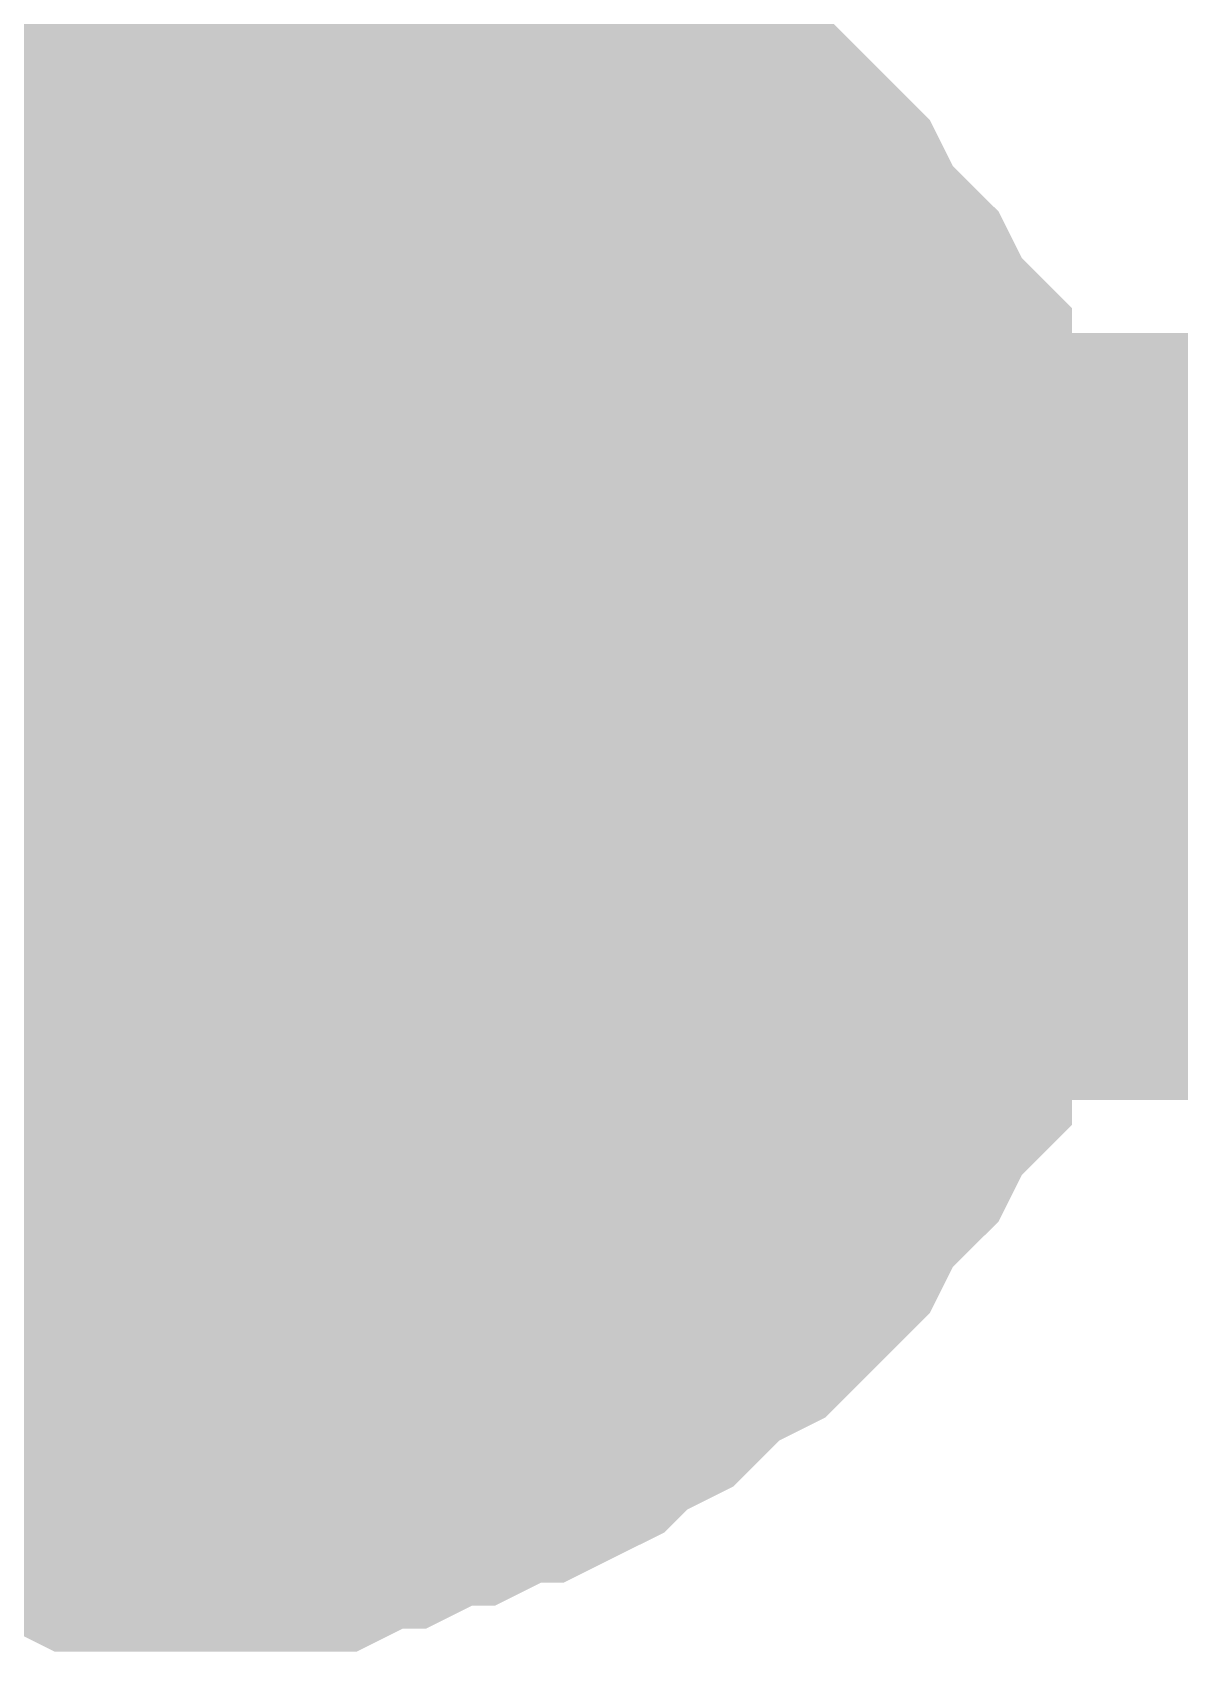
# Model space of a CAD drawing. Header units: inches. Extents: x 0 to 841, y 0 to 594.
# Drawn here: x 72.369 to 73.49, y 49.081 to 50.662 of the extents above; entities that cross this region are included whole.
import ezdxf

# ---------------------------------------------------------------- set-up
doc = ezdxf.new("R2010")
doc.units = ezdxf.units.IN
doc.layers.add('Sheet', color=255, linetype='Continuous')

msp = doc.modelspace()

# ---------------------------------------------------------------- linework, layer by layer
at = {"layer": 'Sheet'}
for points in [[(67.5306, 49.9941, 0.7493, 0.7493, 0), (72.5387, 49.9941, 0.7493, 0.7493, 0), (80.0396, 49.9941, 0.7493, 0.7493, 0), (80.0396, 59.9884, 0.7493, 0.7493, 0), (100.0271, 59.9884, 0.7493, 0.7493, 0)], [(72.5387, 54.98, 0.7493, 0.7493, 0), (72.5387, 49.9941, 0.7493, 0.7493, 0)], [(72.2019, 50.6903, 0.2997, 0.2997, 0), (72.2468, 50.6903, 0.2997, 0.2997, 0), (72.2692, 50.7128, 0.2997, 0.2997, 0), (72.3141, 50.7128, 0.2997, 0.2997, 0), (72.3366, 50.7353, 0.2997, 0.2997, 0), (72.3815, 50.7353, 0.2997, 0.2997, 0), (72.4264, 50.7577, 0.2997, 0.2997, 0), (72.4489, 50.7577, 0.2997, 0.2997, 0), (72.4938, 50.7577, 0.2997, 0.2997, 0), (72.5387, 50.7577, 0.2997, 0.2997, 0)], [(72.2019, 50.6903, 0.2997, 0.2997, 0), (72.2468, 50.6903, 0.2997, 0.2997, 0), (72.2692, 50.7128, 0.2997, 0.2997, 0), (72.3141, 50.7128, 0.2997, 0.2997, 0), (72.3366, 50.7353, 0.2997, 0.2997, 0), (72.3815, 50.7353, 0.2997, 0.2997, 0), (72.4264, 50.7577, 0.2997, 0.2997, 0), (72.4489, 50.7577, 0.2997, 0.2997, 0), (72.4938, 50.7577, 0.2997, 0.2997, 0), (72.5387, 50.7577, 0.2997, 0.2997, 0)], [(72.5387, 50.7577, 0.2997, 0.2997, 0), (72.5387, 50.7577, 0.2997, 0.2997, 0)], [(72.5387, 50.7577, 0.2997, 0.2997, 0), (72.5836, 50.7577, 0.2997, 0.2997, 0), (72.6061, 50.7577, 0.2997, 0.2997, 0), (72.651, 50.7577, 0.2997, 0.2997, 0), (72.6959, 50.7353, 0.2997, 0.2997, 0), (72.7184, 50.7353, 0.2997, 0.2997, 0), (72.7633, 50.7128, 0.2997, 0.2997, 0), (72.7858, 50.7128, 0.2997, 0.2997, 0), (72.8307, 50.6903, 0.2997, 0.2997, 0), (72.8531, 50.6903, 0.2997, 0.2997, 0), (72.898, 50.6679, 0.2997, 0.2997, 0), (72.9205, 50.6454, 0.2997, 0.2997, 0), (72.9654, 50.623, 0.2997, 0.2997, 0), (72.9879, 50.6005, 0.2997, 0.2997, 0), (73.0103, 50.578, 0.2997, 0.2997, 0), (73.0552, 50.5556, 0.2997, 0.2997, 0), (73.0777, 50.5331, 0.2997, 0.2997, 0), (73.1002, 50.5107, 0.2997, 0.2997, 0), (73.1226, 50.4882, 0.2997, 0.2997, 0), (73.1451, 50.4433, 0.2997, 0.2997, 0), (73.1675, 50.4208, 0.2997, 0.2997, 0), (73.19, 50.3984, 0.2997, 0.2997, 0), (73.2125, 50.3534, 0.2997, 0.2997, 0), (73.2349, 50.331, 0.2997, 0.2997, 0), (73.2349, 50.2861, 0.2997, 0.2997, 0), (73.2574, 50.2636, 0.2997, 0.2997, 0), (73.2574, 50.2187, 0.2997, 0.2997, 0), (73.2798, 50.1962, 0.2997, 0.2997, 0), (73.2798, 50.1513, 0.2997, 0.2997, 0), (73.3023, 50.1064, 0.2997, 0.2997, 0), (73.3023, 50.0839, 0.2997, 0.2997, 0), (73.3023, 50.039, 0.2997, 0.2997, 0), (73.3023, 49.9941, 0.2997, 0.2997, 0)], [(72.5387, 50.7577, 0.2997, 0.2997, 0), (72.5387, 50.7577, 0.2997, 0.2997, 0)], [(72.5387, 50.7577, 0.2997, 0.2997, 0), (72.5836, 50.7577, 0.2997, 0.2997, 0), (72.6061, 50.7577, 0.2997, 0.2997, 0), (72.651, 50.7577, 0.2997, 0.2997, 0), (72.6959, 50.7353, 0.2997, 0.2997, 0), (72.7184, 50.7353, 0.2997, 0.2997, 0), (72.7633, 50.7128, 0.2997, 0.2997, 0), (72.7858, 50.7128, 0.2997, 0.2997, 0), (72.8307, 50.6903, 0.2997, 0.2997, 0), (72.8531, 50.6903, 0.2997, 0.2997, 0), (72.898, 50.6679, 0.2997, 0.2997, 0), (72.9205, 50.6454, 0.2997, 0.2997, 0), (72.9654, 50.623, 0.2997, 0.2997, 0), (72.9879, 50.6005, 0.2997, 0.2997, 0), (73.0103, 50.578, 0.2997, 0.2997, 0), (73.0552, 50.5556, 0.2997, 0.2997, 0), (73.0777, 50.5331, 0.2997, 0.2997, 0), (73.1002, 50.5107, 0.2997, 0.2997, 0), (73.1226, 50.4882, 0.2997, 0.2997, 0), (73.1451, 50.4433, 0.2997, 0.2997, 0), (73.1675, 50.4208, 0.2997, 0.2997, 0), (73.19, 50.3984, 0.2997, 0.2997, 0), (73.2125, 50.3534, 0.2997, 0.2997, 0), (73.2349, 50.331, 0.2997, 0.2997, 0), (73.2349, 50.2861, 0.2997, 0.2997, 0), (73.2574, 50.2636, 0.2997, 0.2997, 0), (73.2574, 50.2187, 0.2997, 0.2997, 0), (73.2798, 50.1962, 0.2997, 0.2997, 0), (73.2798, 50.1513, 0.2997, 0.2997, 0), (73.3023, 50.1064, 0.2997, 0.2997, 0), (73.3023, 50.0839, 0.2997, 0.2997, 0), (73.3023, 50.039, 0.2997, 0.2997, 0), (73.3023, 49.9941, 0.2997, 0.2997, 0)], [(72.7858, 50.7128, 0.0991, 0.0991, 0), (72.8307, 50.6903, 0.0991, 0.0991, 0), (72.8531, 50.6903, 0.0991, 0.0991, 0), (72.898, 50.6679, 0.0991, 0.0991, 0), (72.9205, 50.6454, 0.0991, 0.0991, 0), (72.9654, 50.623, 0.0991, 0.0991, 0), (72.9879, 50.6005, 0.0991, 0.0991, 0), (73.0103, 50.578, 0.0991, 0.0991, 0), (73.0552, 50.5556, 0.0991, 0.0991, 0), (73.0777, 50.5331, 0.0991, 0.0991, 0), (73.1002, 50.5107, 0.0991, 0.0991, 0), (73.1226, 50.4882, 0.0991, 0.0991, 0), (73.1451, 50.4433, 0.0991, 0.0991, 0), (73.1675, 50.4208, 0.0991, 0.0991, 0), (73.19, 50.3984, 0.0991, 0.0991, 0), (73.2125, 50.3534, 0.0991, 0.0991, 0), (73.2349, 50.331, 0.0991, 0.0991, 0), (73.2349, 50.2861, 0.0991, 0.0991, 0), (73.2574, 50.2636, 0.0991, 0.0991, 0), (73.2574, 50.2187, 0.0991, 0.0991, 0), (73.2798, 50.1962, 0.0991, 0.0991, 0), (73.2798, 50.1513, 0.0991, 0.0991, 0), (73.3023, 50.1064, 0.0991, 0.0991, 0), (73.3023, 50.0839, 0.0991, 0.0991, 0), (73.3023, 50.039, 0.0991, 0.0991, 0), (73.3023, 49.9941, 0.0991, 0.0991, 0)], [(72.7858, 50.7128, 0.0991, 0.0991, 0), (72.8307, 50.6903, 0.0991, 0.0991, 0), (72.8531, 50.6903, 0.0991, 0.0991, 0), (72.898, 50.6679, 0.0991, 0.0991, 0), (72.9205, 50.6454, 0.0991, 0.0991, 0), (72.9654, 50.623, 0.0991, 0.0991, 0), (72.9879, 50.6005, 0.0991, 0.0991, 0), (73.0103, 50.578, 0.0991, 0.0991, 0), (73.0552, 50.5556, 0.0991, 0.0991, 0), (73.0777, 50.5331, 0.0991, 0.0991, 0), (73.1002, 50.5107, 0.0991, 0.0991, 0), (73.1226, 50.4882, 0.0991, 0.0991, 0), (73.1451, 50.4433, 0.0991, 0.0991, 0), (73.1675, 50.4208, 0.0991, 0.0991, 0), (73.19, 50.3984, 0.0991, 0.0991, 0), (73.2125, 50.3534, 0.0991, 0.0991, 0), (73.2349, 50.331, 0.0991, 0.0991, 0), (73.2349, 50.2861, 0.0991, 0.0991, 0), (73.2574, 50.2636, 0.0991, 0.0991, 0), (73.2574, 50.2187, 0.0991, 0.0991, 0), (73.2798, 50.1962, 0.0991, 0.0991, 0), (73.2798, 50.1513, 0.0991, 0.0991, 0), (73.3023, 50.1064, 0.0991, 0.0991, 0), (73.3023, 50.0839, 0.0991, 0.0991, 0), (73.3023, 50.039, 0.0991, 0.0991, 0), (73.3023, 49.9941, 0.0991, 0.0991, 0)], [(72.2019, 50.3759, 0.2997, 0.2997, 0), (72.2243, 50.3984, 0.2997, 0.2997, 0), (72.2468, 50.3984, 0.2997, 0.2997, 0), (72.2692, 50.4208, 0.2997, 0.2997, 0), (72.2917, 50.4208, 0.2997, 0.2997, 0), (72.3141, 50.4433, 0.2997, 0.2997, 0), (72.3366, 50.4433, 0.2997, 0.2997, 0), (72.3591, 50.4657, 0.2997, 0.2997, 0), (72.3815, 50.4657, 0.2997, 0.2997, 0), (72.404, 50.4657, 0.2997, 0.2997, 0), (72.4264, 50.4882, 0.2997, 0.2997, 0), (72.4489, 50.4882, 0.2997, 0.2997, 0), (72.4938, 50.4882, 0.2997, 0.2997, 0), (72.5163, 50.4882, 0.2997, 0.2997, 0), (72.5387, 50.4882, 0.2997, 0.2997, 0)], [(72.2019, 50.3759, 0.2997, 0.2997, 0), (72.2243, 50.3984, 0.2997, 0.2997, 0), (72.2468, 50.3984, 0.2997, 0.2997, 0), (72.2692, 50.4208, 0.2997, 0.2997, 0), (72.2917, 50.4208, 0.2997, 0.2997, 0), (72.3141, 50.4433, 0.2997, 0.2997, 0), (72.3366, 50.4433, 0.2997, 0.2997, 0), (72.3591, 50.4657, 0.2997, 0.2997, 0), (72.3815, 50.4657, 0.2997, 0.2997, 0), (72.404, 50.4657, 0.2997, 0.2997, 0), (72.4264, 50.4882, 0.2997, 0.2997, 0), (72.4489, 50.4882, 0.2997, 0.2997, 0), (72.4938, 50.4882, 0.2997, 0.2997, 0), (72.5163, 50.4882, 0.2997, 0.2997, 0), (72.5387, 50.4882, 0.2997, 0.2997, 0)], [(72.5387, 50.4882, 0.2997, 0.2997, 0), (72.5387, 50.4882, 0.2997, 0.2997, 0)], [(72.5387, 50.4882, 0.2997, 0.2997, 0), (72.5612, 50.4882, 0.2997, 0.2997, 0), (72.5836, 50.4882, 0.2997, 0.2997, 0), (72.6061, 50.4882, 0.2997, 0.2997, 0), (72.6286, 50.4882, 0.2997, 0.2997, 0), (72.651, 50.4657, 0.2997, 0.2997, 0), (72.6735, 50.4657, 0.2997, 0.2997, 0), (72.7184, 50.4657, 0.2997, 0.2997, 0), (72.7184, 50.4433, 0.2997, 0.2997, 0), (72.7408, 50.4433, 0.2997, 0.2997, 0), (72.7633, 50.4208, 0.2997, 0.2997, 0), (72.7858, 50.4208, 0.2997, 0.2997, 0), (72.8082, 50.3984, 0.2997, 0.2997, 0), (72.8307, 50.3984, 0.2997, 0.2997, 0), (72.8531, 50.3759, 0.2997, 0.2997, 0), (72.8756, 50.3534, 0.2997, 0.2997, 0), (72.898, 50.3534, 0.2997, 0.2997, 0), (72.898, 50.331, 0.2997, 0.2997, 0), (72.9205, 50.3085, 0.2997, 0.2997, 0), (72.943, 50.2861, 0.2997, 0.2997, 0), (72.943, 50.2636, 0.2997, 0.2997, 0), (72.9654, 50.2412, 0.2997, 0.2997, 0), (72.9654, 50.2187, 0.2997, 0.2997, 0), (72.9879, 50.1962, 0.2997, 0.2997, 0), (72.9879, 50.1738, 0.2997, 0.2997, 0), (73.0103, 50.1738, 0.2997, 0.2997, 0), (73.0103, 50.1289, 0.2997, 0.2997, 0), (73.0103, 50.1064, 0.2997, 0.2997, 0), (73.0328, 50.0839, 0.2997, 0.2997, 0), (73.0328, 50.0615, 0.2997, 0.2997, 0), (73.0328, 50.039, 0.2997, 0.2997, 0), (73.0328, 50.0166, 0.2997, 0.2997, 0), (73.0328, 49.9941, 0.2997, 0.2997, 0)], [(72.5387, 50.4882, 0.2997, 0.2997, 0), (72.5387, 50.4882, 0.2997, 0.2997, 0)], [(72.5387, 50.4882, 0.2997, 0.2997, 0), (72.5612, 50.4882, 0.2997, 0.2997, 0), (72.5836, 50.4882, 0.2997, 0.2997, 0), (72.6061, 50.4882, 0.2997, 0.2997, 0), (72.6286, 50.4882, 0.2997, 0.2997, 0), (72.651, 50.4657, 0.2997, 0.2997, 0), (72.6735, 50.4657, 0.2997, 0.2997, 0), (72.7184, 50.4657, 0.2997, 0.2997, 0), (72.7184, 50.4433, 0.2997, 0.2997, 0), (72.7408, 50.4433, 0.2997, 0.2997, 0), (72.7633, 50.4208, 0.2997, 0.2997, 0), (72.7858, 50.4208, 0.2997, 0.2997, 0), (72.8082, 50.3984, 0.2997, 0.2997, 0), (72.8307, 50.3984, 0.2997, 0.2997, 0), (72.8531, 50.3759, 0.2997, 0.2997, 0), (72.8756, 50.3534, 0.2997, 0.2997, 0), (72.898, 50.3534, 0.2997, 0.2997, 0), (72.898, 50.331, 0.2997, 0.2997, 0), (72.9205, 50.3085, 0.2997, 0.2997, 0), (72.943, 50.2861, 0.2997, 0.2997, 0), (72.943, 50.2636, 0.2997, 0.2997, 0), (72.9654, 50.2412, 0.2997, 0.2997, 0), (72.9654, 50.2187, 0.2997, 0.2997, 0), (72.9879, 50.1962, 0.2997, 0.2997, 0), (72.9879, 50.1738, 0.2997, 0.2997, 0), (73.0103, 50.1738, 0.2997, 0.2997, 0), (73.0103, 50.1289, 0.2997, 0.2997, 0), (73.0103, 50.1064, 0.2997, 0.2997, 0), (73.0328, 50.0839, 0.2997, 0.2997, 0), (73.0328, 50.0615, 0.2997, 0.2997, 0), (73.0328, 50.039, 0.2997, 0.2997, 0), (73.0328, 50.0166, 0.2997, 0.2997, 0), (73.0328, 49.9941, 0.2997, 0.2997, 0)], [(72.3141, 50.4433, 0.0991, 0.0991, 0), (72.3366, 50.4433, 0.0991, 0.0991, 0), (72.3591, 50.4657, 0.0991, 0.0991, 0), (72.3815, 50.4657, 0.0991, 0.0991, 0), (72.404, 50.4657, 0.0991, 0.0991, 0), (72.4264, 50.4882, 0.0991, 0.0991, 0), (72.4489, 50.4882, 0.0991, 0.0991, 0), (72.4938, 50.4882, 0.0991, 0.0991, 0), (72.5163, 50.4882, 0.0991, 0.0991, 0), (72.5387, 50.4882, 0.0991, 0.0991, 0)], [(72.3141, 50.4433, 0.0991, 0.0991, 0), (72.3366, 50.4433, 0.0991, 0.0991, 0), (72.3591, 50.4657, 0.0991, 0.0991, 0), (72.3815, 50.4657, 0.0991, 0.0991, 0), (72.404, 50.4657, 0.0991, 0.0991, 0), (72.4264, 50.4882, 0.0991, 0.0991, 0), (72.4489, 50.4882, 0.0991, 0.0991, 0), (72.4938, 50.4882, 0.0991, 0.0991, 0), (72.5163, 50.4882, 0.0991, 0.0991, 0), (72.5387, 50.4882, 0.0991, 0.0991, 0)], [(72.5387, 50.4882, 0.0991, 0.0991, 0), (72.5387, 50.4882, 0.0991, 0.0991, 0)], [(72.5387, 50.4882, 0.0991, 0.0991, 0), (72.5612, 50.4882, 0.0991, 0.0991, 0), (72.5836, 50.4882, 0.0991, 0.0991, 0), (72.6061, 50.4882, 0.0991, 0.0991, 0), (72.6286, 50.4882, 0.0991, 0.0991, 0), (72.651, 50.4657, 0.0991, 0.0991, 0), (72.6735, 50.4657, 0.0991, 0.0991, 0), (72.7184, 50.4657, 0.0991, 0.0991, 0), (72.7184, 50.4433, 0.0991, 0.0991, 0), (72.7408, 50.4433, 0.0991, 0.0991, 0), (72.7633, 50.4208, 0.0991, 0.0991, 0), (72.7858, 50.4208, 0.0991, 0.0991, 0), (72.8082, 50.3984, 0.0991, 0.0991, 0), (72.8307, 50.3984, 0.0991, 0.0991, 0), (72.8531, 50.3759, 0.0991, 0.0991, 0), (72.8756, 50.3534, 0.0991, 0.0991, 0), (72.898, 50.3534, 0.0991, 0.0991, 0), (72.898, 50.331, 0.0991, 0.0991, 0), (72.9205, 50.3085, 0.0991, 0.0991, 0), (72.943, 50.2861, 0.0991, 0.0991, 0), (72.943, 50.2636, 0.0991, 0.0991, 0), (72.9654, 50.2412, 0.0991, 0.0991, 0), (72.9654, 50.2187, 0.0991, 0.0991, 0), (72.9879, 50.1962, 0.0991, 0.0991, 0), (72.9879, 50.1738, 0.0991, 0.0991, 0), (73.0103, 50.1738, 0.0991, 0.0991, 0), (73.0103, 50.1289, 0.0991, 0.0991, 0), (73.0103, 50.1064, 0.0991, 0.0991, 0), (73.0328, 50.0839, 0.0991, 0.0991, 0), (73.0328, 50.0615, 0.0991, 0.0991, 0), (73.0328, 50.039, 0.0991, 0.0991, 0), (73.0328, 50.0166, 0.0991, 0.0991, 0), (73.0328, 49.9941, 0.0991, 0.0991, 0)], [(72.5387, 50.4882, 0.0991, 0.0991, 0), (72.5387, 50.4882, 0.0991, 0.0991, 0)], [(72.5387, 50.4882, 0.0991, 0.0991, 0), (72.5612, 50.4882, 0.0991, 0.0991, 0), (72.5836, 50.4882, 0.0991, 0.0991, 0), (72.6061, 50.4882, 0.0991, 0.0991, 0), (72.6286, 50.4882, 0.0991, 0.0991, 0), (72.651, 50.4657, 0.0991, 0.0991, 0), (72.6735, 50.4657, 0.0991, 0.0991, 0), (72.7184, 50.4657, 0.0991, 0.0991, 0), (72.7184, 50.4433, 0.0991, 0.0991, 0), (72.7408, 50.4433, 0.0991, 0.0991, 0), (72.7633, 50.4208, 0.0991, 0.0991, 0), (72.7858, 50.4208, 0.0991, 0.0991, 0), (72.8082, 50.3984, 0.0991, 0.0991, 0), (72.8307, 50.3984, 0.0991, 0.0991, 0), (72.8531, 50.3759, 0.0991, 0.0991, 0), (72.8756, 50.3534, 0.0991, 0.0991, 0), (72.898, 50.3534, 0.0991, 0.0991, 0), (72.898, 50.331, 0.0991, 0.0991, 0), (72.9205, 50.3085, 0.0991, 0.0991, 0), (72.943, 50.2861, 0.0991, 0.0991, 0), (72.943, 50.2636, 0.0991, 0.0991, 0), (72.9654, 50.2412, 0.0991, 0.0991, 0), (72.9654, 50.2187, 0.0991, 0.0991, 0), (72.9879, 50.1962, 0.0991, 0.0991, 0), (72.9879, 50.1738, 0.0991, 0.0991, 0), (73.0103, 50.1738, 0.0991, 0.0991, 0), (73.0103, 50.1289, 0.0991, 0.0991, 0), (73.0103, 50.1064, 0.0991, 0.0991, 0), (73.0328, 50.0839, 0.0991, 0.0991, 0), (73.0328, 50.0615, 0.0991, 0.0991, 0), (73.0328, 50.039, 0.0991, 0.0991, 0), (73.0328, 50.0166, 0.0991, 0.0991, 0), (73.0328, 49.9941, 0.0991, 0.0991, 0)], [(73.3023, 49.9941, 0.2997, 0.2997, 0), (73.3023, 49.9492, 0.2997, 0.2997, 0), (73.3023, 49.9043, 0.2997, 0.2997, 0), (73.3023, 49.8818, 0.2997, 0.2997, 0), (73.2798, 49.8369, 0.2997, 0.2997, 0), (73.2798, 49.792, 0.2997, 0.2997, 0), (73.2574, 49.7695, 0.2997, 0.2997, 0), (73.2574, 49.7246, 0.2997, 0.2997, 0), (73.2349, 49.7021, 0.2997, 0.2997, 0), (73.2349, 49.6572, 0.2997, 0.2997, 0), (73.2125, 49.6348, 0.2997, 0.2997, 0), (73.19, 49.5898, 0.2997, 0.2997, 0), (73.1675, 49.5674, 0.2997, 0.2997, 0), (73.1451, 49.5449, 0.2997, 0.2997, 0), (73.1226, 49.5, 0.2997, 0.2997, 0), (73.1002, 49.4775, 0.2997, 0.2997, 0), (73.0777, 49.4551, 0.2997, 0.2997, 0), (73.0552, 49.4326, 0.2997, 0.2997, 0), (73.0103, 49.4102, 0.2997, 0.2997, 0), (72.9879, 49.3877, 0.2997, 0.2997, 0), (72.9654, 49.3652, 0.2997, 0.2997, 0), (72.9205, 49.3428, 0.2997, 0.2997, 0), (72.898, 49.3203, 0.2997, 0.2997, 0), (72.8531, 49.2979, 0.2997, 0.2997, 0), (72.8307, 49.2979, 0.2997, 0.2997, 0), (72.7858, 49.2754, 0.2997, 0.2997, 0), (72.7633, 49.2754, 0.2997, 0.2997, 0), (72.7184, 49.2529, 0.2997, 0.2997, 0), (72.6959, 49.2529, 0.2997, 0.2997, 0), (72.651, 49.2305, 0.2997, 0.2997, 0), (72.6061, 49.2305, 0.2997, 0.2997, 0), (72.5836, 49.2305, 0.2997, 0.2997, 0), (72.5387, 49.2305, 0.2997, 0.2997, 0)], [(73.3023, 49.9941, 0.2997, 0.2997, 0), (73.3023, 49.9492, 0.2997, 0.2997, 0), (73.3023, 49.9043, 0.2997, 0.2997, 0), (73.3023, 49.8818, 0.2997, 0.2997, 0), (73.2798, 49.8369, 0.2997, 0.2997, 0), (73.2798, 49.792, 0.2997, 0.2997, 0), (73.2574, 49.7695, 0.2997, 0.2997, 0), (73.2574, 49.7246, 0.2997, 0.2997, 0), (73.2349, 49.7021, 0.2997, 0.2997, 0), (73.2349, 49.6572, 0.2997, 0.2997, 0), (73.2125, 49.6348, 0.2997, 0.2997, 0), (73.19, 49.5898, 0.2997, 0.2997, 0), (73.1675, 49.5674, 0.2997, 0.2997, 0), (73.1451, 49.5449, 0.2997, 0.2997, 0), (73.1226, 49.5, 0.2997, 0.2997, 0), (73.1002, 49.4775, 0.2997, 0.2997, 0), (73.0777, 49.4551, 0.2997, 0.2997, 0), (73.0552, 49.4326, 0.2997, 0.2997, 0), (73.0103, 49.4102, 0.2997, 0.2997, 0), (72.9879, 49.3877, 0.2997, 0.2997, 0), (72.9654, 49.3652, 0.2997, 0.2997, 0), (72.9205, 49.3428, 0.2997, 0.2997, 0), (72.898, 49.3203, 0.2997, 0.2997, 0), (72.8531, 49.2979, 0.2997, 0.2997, 0), (72.8307, 49.2979, 0.2997, 0.2997, 0), (72.7858, 49.2754, 0.2997, 0.2997, 0), (72.7633, 49.2754, 0.2997, 0.2997, 0), (72.7184, 49.2529, 0.2997, 0.2997, 0), (72.6959, 49.2529, 0.2997, 0.2997, 0), (72.651, 49.2305, 0.2997, 0.2997, 0), (72.6061, 49.2305, 0.2997, 0.2997, 0), (72.5836, 49.2305, 0.2997, 0.2997, 0), (72.5387, 49.2305, 0.2997, 0.2997, 0)], [(73.0328, 49.9941, 0.2997, 0.2997, 0), (73.0328, 49.9716, 0.2997, 0.2997, 0), (73.0328, 49.9492, 0.2997, 0.2997, 0), (73.0328, 49.9043, 0.2997, 0.2997, 0), (73.0328, 49.8818, 0.2997, 0.2997, 0), (73.0103, 49.8593, 0.2997, 0.2997, 0), (73.0103, 49.8369, 0.2997, 0.2997, 0), (73.0103, 49.8144, 0.2997, 0.2997, 0), (72.9879, 49.792, 0.2997, 0.2997, 0), (72.9879, 49.7695, 0.2997, 0.2997, 0), (72.9654, 49.7471, 0.2997, 0.2997, 0), (72.9654, 49.7246, 0.2997, 0.2997, 0), (72.943, 49.7021, 0.2997, 0.2997, 0), (72.943, 49.6797, 0.2997, 0.2997, 0), (72.9205, 49.6572, 0.2997, 0.2997, 0), (72.898, 49.6348, 0.2997, 0.2997, 0), (72.898, 49.6348, 0.2997, 0.2997, 0), (72.8756, 49.6123, 0.2997, 0.2997, 0), (72.8531, 49.5898, 0.2997, 0.2997, 0), (72.8307, 49.5674, 0.2997, 0.2997, 0), (72.8082, 49.5674, 0.2997, 0.2997, 0), (72.7858, 49.5449, 0.2997, 0.2997, 0), (72.7633, 49.5449, 0.2997, 0.2997, 0), (72.7408, 49.5225, 0.2997, 0.2997, 0), (72.7184, 49.5225, 0.2997, 0.2997, 0), (72.7184, 49.5, 0.2997, 0.2997, 0), (72.6735, 49.5, 0.2997, 0.2997, 0), (72.651, 49.5, 0.2997, 0.2997, 0), (72.6286, 49.4775, 0.2997, 0.2997, 0), (72.6061, 49.4775, 0.2997, 0.2997, 0), (72.5836, 49.4775, 0.2997, 0.2997, 0), (72.5612, 49.4775, 0.2997, 0.2997, 0), (72.5387, 49.4775, 0.2997, 0.2997, 0)], [(73.0328, 49.9941, 0.2997, 0.2997, 0), (73.0328, 49.9716, 0.2997, 0.2997, 0), (73.0328, 49.9492, 0.2997, 0.2997, 0), (73.0328, 49.9043, 0.2997, 0.2997, 0), (73.0328, 49.8818, 0.2997, 0.2997, 0), (73.0103, 49.8593, 0.2997, 0.2997, 0), (73.0103, 49.8369, 0.2997, 0.2997, 0), (73.0103, 49.8144, 0.2997, 0.2997, 0), (72.9879, 49.792, 0.2997, 0.2997, 0), (72.9879, 49.7695, 0.2997, 0.2997, 0), (72.9654, 49.7471, 0.2997, 0.2997, 0), (72.9654, 49.7246, 0.2997, 0.2997, 0), (72.943, 49.7021, 0.2997, 0.2997, 0), (72.943, 49.6797, 0.2997, 0.2997, 0), (72.9205, 49.6572, 0.2997, 0.2997, 0), (72.898, 49.6348, 0.2997, 0.2997, 0), (72.898, 49.6348, 0.2997, 0.2997, 0), (72.8756, 49.6123, 0.2997, 0.2997, 0), (72.8531, 49.5898, 0.2997, 0.2997, 0), (72.8307, 49.5674, 0.2997, 0.2997, 0), (72.8082, 49.5674, 0.2997, 0.2997, 0), (72.7858, 49.5449, 0.2997, 0.2997, 0), (72.7633, 49.5449, 0.2997, 0.2997, 0), (72.7408, 49.5225, 0.2997, 0.2997, 0), (72.7184, 49.5225, 0.2997, 0.2997, 0), (72.7184, 49.5, 0.2997, 0.2997, 0), (72.6735, 49.5, 0.2997, 0.2997, 0), (72.651, 49.5, 0.2997, 0.2997, 0), (72.6286, 49.4775, 0.2997, 0.2997, 0), (72.6061, 49.4775, 0.2997, 0.2997, 0), (72.5836, 49.4775, 0.2997, 0.2997, 0), (72.5612, 49.4775, 0.2997, 0.2997, 0), (72.5387, 49.4775, 0.2997, 0.2997, 0)], [(73.0328, 49.9941, 0.2997, 0.2997, 0), (73.0328, 49.9941, 0.2997, 0.2997, 0), (73.0328, 49.9941, 0.2997, 0.2997, 0), (73.0328, 49.9941, 0.2997, 0.2997, 0), (73.0328, 49.9941, 0.2997, 0.2997, 0), (73.0328, 49.9941, 0.2997, 0.2997, 0), (73.0328, 49.9941, 0.2997, 0.2997, 0), (73.0328, 49.9941, 0.2997, 0.2997, 0), (73.0328, 49.9941, 0.2997, 0.2997, 0), (73.0328, 49.9941, 0.2997, 0.2997, 0), (73.0328, 49.9941, 0.2997, 0.2997, 0), (73.0328, 49.9941, 0.2997, 0.2997, 0), (73.0328, 49.9941, 0.2997, 0.2997, 0), (73.0328, 49.9941, 0.2997, 0.2997, 0), (73.0328, 49.9941, 0.2997, 0.2997, 0), (73.0328, 49.9941, 0.2997, 0.2997, 0), (73.0328, 49.9941, 0.2997, 0.2997, 0), (73.0328, 49.9941, 0.2997, 0.2997, 0), (73.0328, 49.9941, 0.2997, 0.2997, 0), (73.0328, 49.9941, 0.2997, 0.2997, 0), (73.0328, 49.9941, 0.2997, 0.2997, 0), (73.0328, 49.9941, 0.2997, 0.2997, 0), (73.0328, 49.9941, 0.2997, 0.2997, 0), (73.0328, 49.9941, 0.2997, 0.2997, 0), (73.0328, 49.9941, 0.2997, 0.2997, 0), (73.0328, 49.9941, 0.2997, 0.2997, 0), (73.0328, 49.9941, 0.2997, 0.2997, 0), (73.0328, 49.9941, 0.2997, 0.2997, 0), (73.0328, 49.9941, 0.2997, 0.2997, 0), (73.0328, 49.9941, 0.2997, 0.2997, 0), (73.0328, 49.9941, 0.2997, 0.2997, 0), (73.0328, 49.9941, 0.2997, 0.2997, 0), (73.0328, 49.9941, 0.2997, 0.2997, 0)], [(73.0328, 49.9941, 0.2997, 0.2997, 0), (73.0328, 49.9941, 0.2997, 0.2997, 0)], [(73.0328, 49.9941, 0.2997, 0.2997, 0), (73.0328, 49.9941, 0.2997, 0.2997, 0), (73.0328, 49.9941, 0.2997, 0.2997, 0), (73.0328, 49.9941, 0.2997, 0.2997, 0), (73.0328, 49.9941, 0.2997, 0.2997, 0), (73.0328, 49.9941, 0.2997, 0.2997, 0), (73.0328, 49.9941, 0.2997, 0.2997, 0), (73.0328, 49.9941, 0.2997, 0.2997, 0), (73.0328, 49.9941, 0.2997, 0.2997, 0), (73.0328, 49.9941, 0.2997, 0.2997, 0), (73.0328, 49.9941, 0.2997, 0.2997, 0), (73.0328, 49.9941, 0.2997, 0.2997, 0), (73.0328, 49.9941, 0.2997, 0.2997, 0), (73.0328, 49.9941, 0.2997, 0.2997, 0), (73.0328, 49.9941, 0.2997, 0.2997, 0), (73.0328, 49.9941, 0.2997, 0.2997, 0), (73.0328, 49.9941, 0.2997, 0.2997, 0), (73.0328, 49.9941, 0.2997, 0.2997, 0), (73.0328, 49.9941, 0.2997, 0.2997, 0), (73.0328, 49.9941, 0.2997, 0.2997, 0), (73.0328, 49.9941, 0.2997, 0.2997, 0), (73.0328, 49.9941, 0.2997, 0.2997, 0), (73.0328, 49.9941, 0.2997, 0.2997, 0), (73.0328, 49.9941, 0.2997, 0.2997, 0), (73.0328, 49.9941, 0.2997, 0.2997, 0), (73.0328, 49.9941, 0.2997, 0.2997, 0), (73.0328, 49.9941, 0.2997, 0.2997, 0), (73.0328, 49.9941, 0.2997, 0.2997, 0), (73.0328, 49.9941, 0.2997, 0.2997, 0), (73.0328, 49.9941, 0.2997, 0.2997, 0), (73.0328, 49.9941, 0.2997, 0.2997, 0), (73.0328, 49.9941, 0.2997, 0.2997, 0), (73.0328, 49.9941, 0.2997, 0.2997, 0)], [(73.0328, 49.9941, 0.2997, 0.2997, 0), (73.0328, 49.9941, 0.2997, 0.2997, 0)], [(73.3023, 49.9941, 0.2997, 0.2997, 0), (73.3023, 49.9941, 0.2997, 0.2997, 0), (73.3023, 49.9941, 0.2997, 0.2997, 0), (73.3023, 49.9941, 0.2997, 0.2997, 0), (73.3023, 49.9941, 0.2997, 0.2997, 0), (73.3023, 49.9941, 0.2997, 0.2997, 0), (73.3023, 49.9941, 0.2997, 0.2997, 0), (73.3023, 49.9941, 0.2997, 0.2997, 0), (73.3023, 49.9941, 0.2997, 0.2997, 0), (73.3023, 49.9941, 0.2997, 0.2997, 0), (73.3023, 49.9941, 0.2997, 0.2997, 0), (73.3023, 49.9941, 0.2997, 0.2997, 0), (73.3023, 49.9941, 0.2997, 0.2997, 0), (73.3023, 49.9941, 0.2997, 0.2997, 0), (73.3023, 49.9941, 0.2997, 0.2997, 0), (73.3023, 49.9941, 0.2997, 0.2997, 0), (73.3023, 49.9941, 0.2997, 0.2997, 0), (73.3023, 49.9941, 0.2997, 0.2997, 0), (73.3023, 49.9941, 0.2997, 0.2997, 0), (73.3023, 49.9941, 0.2997, 0.2997, 0), (73.3023, 49.9941, 0.2997, 0.2997, 0), (73.3023, 49.9941, 0.2997, 0.2997, 0), (73.3023, 49.9941, 0.2997, 0.2997, 0), (73.3023, 49.9941, 0.2997, 0.2997, 0), (73.3023, 49.9941, 0.2997, 0.2997, 0), (73.3023, 49.9941, 0.2997, 0.2997, 0), (73.3023, 49.9941, 0.2997, 0.2997, 0), (73.3023, 49.9941, 0.2997, 0.2997, 0), (73.3023, 49.9941, 0.2997, 0.2997, 0), (73.3023, 49.9941, 0.2997, 0.2997, 0), (73.3023, 49.9941, 0.2997, 0.2997, 0), (73.3023, 49.9941, 0.2997, 0.2997, 0), (73.3023, 49.9941, 0.2997, 0.2997, 0)], [(73.3023, 49.9941, 0.2997, 0.2997, 0), (73.3023, 49.9941, 0.2997, 0.2997, 0)], [(73.3023, 49.9941, 0.2997, 0.2997, 0), (73.3023, 49.9941, 0.2997, 0.2997, 0), (73.3023, 49.9941, 0.2997, 0.2997, 0), (73.3023, 49.9941, 0.2997, 0.2997, 0), (73.3023, 49.9941, 0.2997, 0.2997, 0), (73.3023, 49.9941, 0.2997, 0.2997, 0), (73.3023, 49.9941, 0.2997, 0.2997, 0), (73.3023, 49.9941, 0.2997, 0.2997, 0), (73.3023, 49.9941, 0.2997, 0.2997, 0), (73.3023, 49.9941, 0.2997, 0.2997, 0), (73.3023, 49.9941, 0.2997, 0.2997, 0), (73.3023, 49.9941, 0.2997, 0.2997, 0), (73.3023, 49.9941, 0.2997, 0.2997, 0), (73.3023, 49.9941, 0.2997, 0.2997, 0), (73.3023, 49.9941, 0.2997, 0.2997, 0), (73.3023, 49.9941, 0.2997, 0.2997, 0), (73.3023, 49.9941, 0.2997, 0.2997, 0), (73.3023, 49.9941, 0.2997, 0.2997, 0), (73.3023, 49.9941, 0.2997, 0.2997, 0), (73.3023, 49.9941, 0.2997, 0.2997, 0), (73.3023, 49.9941, 0.2997, 0.2997, 0), (73.3023, 49.9941, 0.2997, 0.2997, 0), (73.3023, 49.9941, 0.2997, 0.2997, 0), (73.3023, 49.9941, 0.2997, 0.2997, 0), (73.3023, 49.9941, 0.2997, 0.2997, 0), (73.3023, 49.9941, 0.2997, 0.2997, 0), (73.3023, 49.9941, 0.2997, 0.2997, 0), (73.3023, 49.9941, 0.2997, 0.2997, 0), (73.3023, 49.9941, 0.2997, 0.2997, 0), (73.3023, 49.9941, 0.2997, 0.2997, 0), (73.3023, 49.9941, 0.2997, 0.2997, 0), (73.3023, 49.9941, 0.2997, 0.2997, 0), (73.3023, 49.9941, 0.2997, 0.2997, 0)], [(73.3023, 49.9941, 0.2997, 0.2997, 0), (73.3023, 49.9941, 0.2997, 0.2997, 0)], [(73.3023, 49.9941, 0.0991, 0.0991, 0), (73.3023, 49.9492, 0.0991, 0.0991, 0), (73.3023, 49.9043, 0.0991, 0.0991, 0), (73.3023, 49.8818, 0.0991, 0.0991, 0), (73.2798, 49.8369, 0.0991, 0.0991, 0), (73.2798, 49.792, 0.0991, 0.0991, 0), (73.2574, 49.7695, 0.0991, 0.0991, 0), (73.2574, 49.7246, 0.0991, 0.0991, 0), (73.2349, 49.7021, 0.0991, 0.0991, 0), (73.2349, 49.6572, 0.0991, 0.0991, 0), (73.2125, 49.6348, 0.0991, 0.0991, 0), (73.19, 49.5898, 0.0991, 0.0991, 0), (73.1675, 49.5674, 0.0991, 0.0991, 0), (73.1451, 49.5449, 0.0991, 0.0991, 0), (73.1226, 49.5, 0.0991, 0.0991, 0), (73.1002, 49.4775, 0.0991, 0.0991, 0), (73.0777, 49.4551, 0.0991, 0.0991, 0), (73.0552, 49.4326, 0.0991, 0.0991, 0), (73.0103, 49.4102, 0.0991, 0.0991, 0), (72.9879, 49.3877, 0.0991, 0.0991, 0), (72.9654, 49.3652, 0.0991, 0.0991, 0), (72.9205, 49.3428, 0.0991, 0.0991, 0), (72.898, 49.3203, 0.0991, 0.0991, 0), (72.8531, 49.2979, 0.0991, 0.0991, 0), (72.8307, 49.2979, 0.0991, 0.0991, 0), (72.7858, 49.2754, 0.0991, 0.0991, 0), (72.7633, 49.2754, 0.0991, 0.0991, 0), (72.7184, 49.2529, 0.0991, 0.0991, 0), (72.6959, 49.2529, 0.0991, 0.0991, 0), (72.651, 49.2305, 0.0991, 0.0991, 0), (72.6061, 49.2305, 0.0991, 0.0991, 0), (72.5836, 49.2305, 0.0991, 0.0991, 0), (72.5387, 49.2305, 0.0991, 0.0991, 0)], [(73.3023, 49.9941, 0.0991, 0.0991, 0), (73.3023, 49.9492, 0.0991, 0.0991, 0), (73.3023, 49.9043, 0.0991, 0.0991, 0), (73.3023, 49.8818, 0.0991, 0.0991, 0), (73.2798, 49.8369, 0.0991, 0.0991, 0), (73.2798, 49.792, 0.0991, 0.0991, 0), (73.2574, 49.7695, 0.0991, 0.0991, 0), (73.2574, 49.7246, 0.0991, 0.0991, 0), (73.2349, 49.7021, 0.0991, 0.0991, 0), (73.2349, 49.6572, 0.0991, 0.0991, 0), (73.2125, 49.6348, 0.0991, 0.0991, 0), (73.19, 49.5898, 0.0991, 0.0991, 0), (73.1675, 49.5674, 0.0991, 0.0991, 0), (73.1451, 49.5449, 0.0991, 0.0991, 0), (73.1226, 49.5, 0.0991, 0.0991, 0), (73.1002, 49.4775, 0.0991, 0.0991, 0), (73.0777, 49.4551, 0.0991, 0.0991, 0), (73.0552, 49.4326, 0.0991, 0.0991, 0), (73.0103, 49.4102, 0.0991, 0.0991, 0), (72.9879, 49.3877, 0.0991, 0.0991, 0), (72.9654, 49.3652, 0.0991, 0.0991, 0), (72.9205, 49.3428, 0.0991, 0.0991, 0), (72.898, 49.3203, 0.0991, 0.0991, 0), (72.8531, 49.2979, 0.0991, 0.0991, 0), (72.8307, 49.2979, 0.0991, 0.0991, 0), (72.7858, 49.2754, 0.0991, 0.0991, 0), (72.7633, 49.2754, 0.0991, 0.0991, 0), (72.7184, 49.2529, 0.0991, 0.0991, 0), (72.6959, 49.2529, 0.0991, 0.0991, 0), (72.651, 49.2305, 0.0991, 0.0991, 0), (72.6061, 49.2305, 0.0991, 0.0991, 0), (72.5836, 49.2305, 0.0991, 0.0991, 0), (72.5387, 49.2305, 0.0991, 0.0991, 0)], [(73.0328, 49.9941, 0.0991, 0.0991, 0), (73.0328, 49.9716, 0.0991, 0.0991, 0), (73.0328, 49.9492, 0.0991, 0.0991, 0), (73.0328, 49.9043, 0.0991, 0.0991, 0), (73.0328, 49.8818, 0.0991, 0.0991, 0), (73.0103, 49.8593, 0.0991, 0.0991, 0), (73.0103, 49.8369, 0.0991, 0.0991, 0), (73.0103, 49.8144, 0.0991, 0.0991, 0), (72.9879, 49.792, 0.0991, 0.0991, 0), (72.9879, 49.7695, 0.0991, 0.0991, 0), (72.9654, 49.7471, 0.0991, 0.0991, 0), (72.9654, 49.7246, 0.0991, 0.0991, 0), (72.943, 49.7021, 0.0991, 0.0991, 0), (72.943, 49.6797, 0.0991, 0.0991, 0), (72.9205, 49.6572, 0.0991, 0.0991, 0), (72.898, 49.6348, 0.0991, 0.0991, 0), (72.898, 49.6348, 0.0991, 0.0991, 0), (72.8756, 49.6123, 0.0991, 0.0991, 0), (72.8531, 49.5898, 0.0991, 0.0991, 0), (72.8307, 49.5674, 0.0991, 0.0991, 0), (72.8082, 49.5674, 0.0991, 0.0991, 0), (72.7858, 49.5449, 0.0991, 0.0991, 0), (72.7633, 49.5449, 0.0991, 0.0991, 0), (72.7408, 49.5225, 0.0991, 0.0991, 0), (72.7184, 49.5225, 0.0991, 0.0991, 0), (72.7184, 49.5, 0.0991, 0.0991, 0), (72.6735, 49.5, 0.0991, 0.0991, 0), (72.651, 49.5, 0.0991, 0.0991, 0), (72.6286, 49.4775, 0.0991, 0.0991, 0), (72.6061, 49.4775, 0.0991, 0.0991, 0), (72.5836, 49.4775, 0.0991, 0.0991, 0), (72.5612, 49.4775, 0.0991, 0.0991, 0), (72.5387, 49.4775, 0.0991, 0.0991, 0)], [(73.0328, 49.9941, 0.0991, 0.0991, 0), (73.0328, 49.9716, 0.0991, 0.0991, 0), (73.0328, 49.9492, 0.0991, 0.0991, 0), (73.0328, 49.9043, 0.0991, 0.0991, 0), (73.0328, 49.8818, 0.0991, 0.0991, 0), (73.0103, 49.8593, 0.0991, 0.0991, 0), (73.0103, 49.8369, 0.0991, 0.0991, 0), (73.0103, 49.8144, 0.0991, 0.0991, 0), (72.9879, 49.792, 0.0991, 0.0991, 0), (72.9879, 49.7695, 0.0991, 0.0991, 0), (72.9654, 49.7471, 0.0991, 0.0991, 0), (72.9654, 49.7246, 0.0991, 0.0991, 0), (72.943, 49.7021, 0.0991, 0.0991, 0), (72.943, 49.6797, 0.0991, 0.0991, 0), (72.9205, 49.6572, 0.0991, 0.0991, 0), (72.898, 49.6348, 0.0991, 0.0991, 0), (72.898, 49.6348, 0.0991, 0.0991, 0), (72.8756, 49.6123, 0.0991, 0.0991, 0), (72.8531, 49.5898, 0.0991, 0.0991, 0), (72.8307, 49.5674, 0.0991, 0.0991, 0), (72.8082, 49.5674, 0.0991, 0.0991, 0), (72.7858, 49.5449, 0.0991, 0.0991, 0), (72.7633, 49.5449, 0.0991, 0.0991, 0), (72.7408, 49.5225, 0.0991, 0.0991, 0), (72.7184, 49.5225, 0.0991, 0.0991, 0), (72.7184, 49.5, 0.0991, 0.0991, 0), (72.6735, 49.5, 0.0991, 0.0991, 0), (72.651, 49.5, 0.0991, 0.0991, 0), (72.6286, 49.4775, 0.0991, 0.0991, 0), (72.6061, 49.4775, 0.0991, 0.0991, 0), (72.5836, 49.4775, 0.0991, 0.0991, 0), (72.5612, 49.4775, 0.0991, 0.0991, 0), (72.5387, 49.4775, 0.0991, 0.0991, 0)], [(73.0328, 49.9941, 0.0991, 0.0991, 0), (73.0328, 49.9941, 0.0991, 0.0991, 0), (73.0328, 49.9941, 0.0991, 0.0991, 0), (73.0328, 49.9941, 0.0991, 0.0991, 0), (73.0328, 49.9941, 0.0991, 0.0991, 0), (73.0328, 49.9941, 0.0991, 0.0991, 0), (73.0328, 49.9941, 0.0991, 0.0991, 0), (73.0328, 49.9941, 0.0991, 0.0991, 0), (73.0328, 49.9941, 0.0991, 0.0991, 0), (73.0328, 49.9941, 0.0991, 0.0991, 0), (73.0328, 49.9941, 0.0991, 0.0991, 0), (73.0328, 49.9941, 0.0991, 0.0991, 0), (73.0328, 49.9941, 0.0991, 0.0991, 0), (73.0328, 49.9941, 0.0991, 0.0991, 0), (73.0328, 49.9941, 0.0991, 0.0991, 0), (73.0328, 49.9941, 0.0991, 0.0991, 0), (73.0328, 49.9941, 0.0991, 0.0991, 0), (73.0328, 49.9941, 0.0991, 0.0991, 0), (73.0328, 49.9941, 0.0991, 0.0991, 0), (73.0328, 49.9941, 0.0991, 0.0991, 0), (73.0328, 49.9941, 0.0991, 0.0991, 0), (73.0328, 49.9941, 0.0991, 0.0991, 0), (73.0328, 49.9941, 0.0991, 0.0991, 0), (73.0328, 49.9941, 0.0991, 0.0991, 0), (73.0328, 49.9941, 0.0991, 0.0991, 0), (73.0328, 49.9941, 0.0991, 0.0991, 0), (73.0328, 49.9941, 0.0991, 0.0991, 0), (73.0328, 49.9941, 0.0991, 0.0991, 0), (73.0328, 49.9941, 0.0991, 0.0991, 0), (73.0328, 49.9941, 0.0991, 0.0991, 0), (73.0328, 49.9941, 0.0991, 0.0991, 0), (73.0328, 49.9941, 0.0991, 0.0991, 0), (73.0328, 49.9941, 0.0991, 0.0991, 0)], [(73.0328, 49.9941, 0.0991, 0.0991, 0), (73.0328, 49.9941, 0.0991, 0.0991, 0)], [(73.0328, 49.9941, 0.0991, 0.0991, 0), (73.0328, 49.9941, 0.0991, 0.0991, 0), (73.0328, 49.9941, 0.0991, 0.0991, 0), (73.0328, 49.9941, 0.0991, 0.0991, 0), (73.0328, 49.9941, 0.0991, 0.0991, 0), (73.0328, 49.9941, 0.0991, 0.0991, 0), (73.0328, 49.9941, 0.0991, 0.0991, 0), (73.0328, 49.9941, 0.0991, 0.0991, 0), (73.0328, 49.9941, 0.0991, 0.0991, 0), (73.0328, 49.9941, 0.0991, 0.0991, 0), (73.0328, 49.9941, 0.0991, 0.0991, 0), (73.0328, 49.9941, 0.0991, 0.0991, 0), (73.0328, 49.9941, 0.0991, 0.0991, 0), (73.0328, 49.9941, 0.0991, 0.0991, 0), (73.0328, 49.9941, 0.0991, 0.0991, 0), (73.0328, 49.9941, 0.0991, 0.0991, 0), (73.0328, 49.9941, 0.0991, 0.0991, 0), (73.0328, 49.9941, 0.0991, 0.0991, 0), (73.0328, 49.9941, 0.0991, 0.0991, 0), (73.0328, 49.9941, 0.0991, 0.0991, 0), (73.0328, 49.9941, 0.0991, 0.0991, 0), (73.0328, 49.9941, 0.0991, 0.0991, 0), (73.0328, 49.9941, 0.0991, 0.0991, 0), (73.0328, 49.9941, 0.0991, 0.0991, 0), (73.0328, 49.9941, 0.0991, 0.0991, 0), (73.0328, 49.9941, 0.0991, 0.0991, 0), (73.0328, 49.9941, 0.0991, 0.0991, 0), (73.0328, 49.9941, 0.0991, 0.0991, 0), (73.0328, 49.9941, 0.0991, 0.0991, 0), (73.0328, 49.9941, 0.0991, 0.0991, 0), (73.0328, 49.9941, 0.0991, 0.0991, 0), (73.0328, 49.9941, 0.0991, 0.0991, 0), (73.0328, 49.9941, 0.0991, 0.0991, 0)], [(73.0328, 49.9941, 0.0991, 0.0991, 0), (73.0328, 49.9941, 0.0991, 0.0991, 0)], [(73.3023, 49.9941, 0.0991, 0.0991, 0), (73.3023, 49.9941, 0.0991, 0.0991, 0), (73.3023, 49.9941, 0.0991, 0.0991, 0), (73.3023, 49.9941, 0.0991, 0.0991, 0), (73.3023, 49.9941, 0.0991, 0.0991, 0), (73.3023, 49.9941, 0.0991, 0.0991, 0), (73.3023, 49.9941, 0.0991, 0.0991, 0), (73.3023, 49.9941, 0.0991, 0.0991, 0), (73.3023, 49.9941, 0.0991, 0.0991, 0), (73.3023, 49.9941, 0.0991, 0.0991, 0), (73.3023, 49.9941, 0.0991, 0.0991, 0), (73.3023, 49.9941, 0.0991, 0.0991, 0), (73.3023, 49.9941, 0.0991, 0.0991, 0), (73.3023, 49.9941, 0.0991, 0.0991, 0), (73.3023, 49.9941, 0.0991, 0.0991, 0), (73.3023, 49.9941, 0.0991, 0.0991, 0), (73.3023, 49.9941, 0.0991, 0.0991, 0), (73.3023, 49.9941, 0.0991, 0.0991, 0), (73.3023, 49.9941, 0.0991, 0.0991, 0), (73.3023, 49.9941, 0.0991, 0.0991, 0), (73.3023, 49.9941, 0.0991, 0.0991, 0), (73.3023, 49.9941, 0.0991, 0.0991, 0), (73.3023, 49.9941, 0.0991, 0.0991, 0), (73.3023, 49.9941, 0.0991, 0.0991, 0), (73.3023, 49.9941, 0.0991, 0.0991, 0), (73.3023, 49.9941, 0.0991, 0.0991, 0), (73.3023, 49.9941, 0.0991, 0.0991, 0), (73.3023, 49.9941, 0.0991, 0.0991, 0), (73.3023, 49.9941, 0.0991, 0.0991, 0), (73.3023, 49.9941, 0.0991, 0.0991, 0), (73.3023, 49.9941, 0.0991, 0.0991, 0), (73.3023, 49.9941, 0.0991, 0.0991, 0), (73.3023, 49.9941, 0.0991, 0.0991, 0)], [(73.3023, 49.9941, 0.0991, 0.0991, 0), (73.3023, 49.9941, 0.0991, 0.0991, 0)], [(73.3023, 49.9941, 0.0991, 0.0991, 0), (73.3023, 49.9941, 0.0991, 0.0991, 0), (73.3023, 49.9941, 0.0991, 0.0991, 0), (73.3023, 49.9941, 0.0991, 0.0991, 0), (73.3023, 49.9941, 0.0991, 0.0991, 0), (73.3023, 49.9941, 0.0991, 0.0991, 0), (73.3023, 49.9941, 0.0991, 0.0991, 0), (73.3023, 49.9941, 0.0991, 0.0991, 0), (73.3023, 49.9941, 0.0991, 0.0991, 0), (73.3023, 49.9941, 0.0991, 0.0991, 0), (73.3023, 49.9941, 0.0991, 0.0991, 0), (73.3023, 49.9941, 0.0991, 0.0991, 0), (73.3023, 49.9941, 0.0991, 0.0991, 0), (73.3023, 49.9941, 0.0991, 0.0991, 0), (73.3023, 49.9941, 0.0991, 0.0991, 0), (73.3023, 49.9941, 0.0991, 0.0991, 0), (73.3023, 49.9941, 0.0991, 0.0991, 0), (73.3023, 49.9941, 0.0991, 0.0991, 0), (73.3023, 49.9941, 0.0991, 0.0991, 0), (73.3023, 49.9941, 0.0991, 0.0991, 0), (73.3023, 49.9941, 0.0991, 0.0991, 0), (73.3023, 49.9941, 0.0991, 0.0991, 0), (73.3023, 49.9941, 0.0991, 0.0991, 0), (73.3023, 49.9941, 0.0991, 0.0991, 0), (73.3023, 49.9941, 0.0991, 0.0991, 0), (73.3023, 49.9941, 0.0991, 0.0991, 0), (73.3023, 49.9941, 0.0991, 0.0991, 0), (73.3023, 49.9941, 0.0991, 0.0991, 0), (73.3023, 49.9941, 0.0991, 0.0991, 0), (73.3023, 49.9941, 0.0991, 0.0991, 0), (73.3023, 49.9941, 0.0991, 0.0991, 0), (73.3023, 49.9941, 0.0991, 0.0991, 0), (73.3023, 49.9941, 0.0991, 0.0991, 0)], [(73.3023, 49.9941, 0.0991, 0.0991, 0), (73.3023, 49.9941, 0.0991, 0.0991, 0)], [(72.5387, 49.4775, 0.2997, 0.2997, 0), (72.5163, 49.4775, 0.2997, 0.2997, 0), (72.4938, 49.4775, 0.2997, 0.2997, 0), (72.4489, 49.4775, 0.2997, 0.2997, 0), (72.4264, 49.4775, 0.2997, 0.2997, 0), (72.404, 49.5, 0.2997, 0.2997, 0), (72.3815, 49.5, 0.2997, 0.2997, 0), (72.3591, 49.5, 0.2997, 0.2997, 0), (72.3366, 49.5225, 0.2997, 0.2997, 0), (72.3141, 49.5225, 0.2997, 0.2997, 0), (72.2917, 49.5449, 0.2997, 0.2997, 0), (72.2692, 49.5449, 0.2997, 0.2997, 0), (72.2468, 49.5674, 0.2997, 0.2997, 0), (72.2243, 49.5674, 0.2997, 0.2997, 0), (72.2019, 49.5898, 0.2997, 0.2997, 0)], [(72.5387, 49.4775, 0.2997, 0.2997, 0), (72.5163, 49.4775, 0.2997, 0.2997, 0), (72.4938, 49.4775, 0.2997, 0.2997, 0), (72.4489, 49.4775, 0.2997, 0.2997, 0), (72.4264, 49.4775, 0.2997, 0.2997, 0), (72.404, 49.5, 0.2997, 0.2997, 0), (72.3815, 49.5, 0.2997, 0.2997, 0), (72.3591, 49.5, 0.2997, 0.2997, 0), (72.3366, 49.5225, 0.2997, 0.2997, 0), (72.3141, 49.5225, 0.2997, 0.2997, 0), (72.2917, 49.5449, 0.2997, 0.2997, 0), (72.2692, 49.5449, 0.2997, 0.2997, 0), (72.2468, 49.5674, 0.2997, 0.2997, 0), (72.2243, 49.5674, 0.2997, 0.2997, 0), (72.2019, 49.5898, 0.2997, 0.2997, 0)], [(72.5387, 49.4775, 0.0991, 0.0991, 0), (72.5163, 49.4775, 0.0991, 0.0991, 0), (72.4938, 49.4775, 0.0991, 0.0991, 0), (72.4489, 49.4775, 0.0991, 0.0991, 0), (72.4264, 49.4775, 0.0991, 0.0991, 0), (72.404, 49.5, 0.0991, 0.0991, 0), (72.3815, 49.5, 0.0991, 0.0991, 0), (72.3591, 49.5, 0.0991, 0.0991, 0), (72.3366, 49.5225, 0.0991, 0.0991, 0), (72.3141, 49.5225, 0.0991, 0.0991, 0)], [(72.5387, 49.4775, 0.0991, 0.0991, 0), (72.5163, 49.4775, 0.0991, 0.0991, 0), (72.4938, 49.4775, 0.0991, 0.0991, 0), (72.4489, 49.4775, 0.0991, 0.0991, 0), (72.4264, 49.4775, 0.0991, 0.0991, 0), (72.404, 49.5, 0.0991, 0.0991, 0), (72.3815, 49.5, 0.0991, 0.0991, 0), (72.3591, 49.5, 0.0991, 0.0991, 0), (72.3366, 49.5225, 0.0991, 0.0991, 0), (72.3141, 49.5225, 0.0991, 0.0991, 0)], [(72.5387, 49.2305, 0.2997, 0.2997, 0), (72.4938, 49.2305, 0.2997, 0.2997, 0), (72.4489, 49.2305, 0.2997, 0.2997, 0), (72.4264, 49.2305, 0.2997, 0.2997, 0), (72.3815, 49.2529, 0.2997, 0.2997, 0), (72.3366, 49.2529, 0.2997, 0.2997, 0), (72.3141, 49.2754, 0.2997, 0.2997, 0), (72.2692, 49.2754, 0.2997, 0.2997, 0), (72.2468, 49.2979, 0.2997, 0.2997, 0), (72.2019, 49.2979, 0.2997, 0.2997, 0)], [(72.5387, 49.2305, 0.2997, 0.2997, 0), (72.4938, 49.2305, 0.2997, 0.2997, 0), (72.4489, 49.2305, 0.2997, 0.2997, 0), (72.4264, 49.2305, 0.2997, 0.2997, 0), (72.3815, 49.2529, 0.2997, 0.2997, 0), (72.3366, 49.2529, 0.2997, 0.2997, 0), (72.3141, 49.2754, 0.2997, 0.2997, 0), (72.2692, 49.2754, 0.2997, 0.2997, 0), (72.2468, 49.2979, 0.2997, 0.2997, 0), (72.2019, 49.2979, 0.2997, 0.2997, 0)], [(72.5387, 49.2305, 0.0991, 0.0991, 0), (72.4938, 49.2305, 0.0991, 0.0991, 0), (72.4489, 49.2305, 0.0991, 0.0991, 0), (72.4264, 49.2305, 0.0991, 0.0991, 0), (72.3815, 49.2529, 0.0991, 0.0991, 0), (72.3366, 49.2529, 0.0991, 0.0991, 0), (72.3141, 49.2754, 0.0991, 0.0991, 0)], [(72.5387, 49.2305, 0.0991, 0.0991, 0), (72.4938, 49.2305, 0.0991, 0.0991, 0), (72.4489, 49.2305, 0.0991, 0.0991, 0), (72.4264, 49.2305, 0.0991, 0.0991, 0), (72.3815, 49.2529, 0.0991, 0.0991, 0), (72.3366, 49.2529, 0.0991, 0.0991, 0), (72.3141, 49.2754, 0.0991, 0.0991, 0)]]:
    msp.add_lwpolyline(points, format="xyseb", dxfattribs=at)
msp.add_lwpolyline([(72.246, 50, 0.508, 0.508, 1), (72.754, 50, 0.508, 0.508, 1)], format="xyseb", close=True, dxfattribs=at)

doc.saveas('drawing.dxf')
